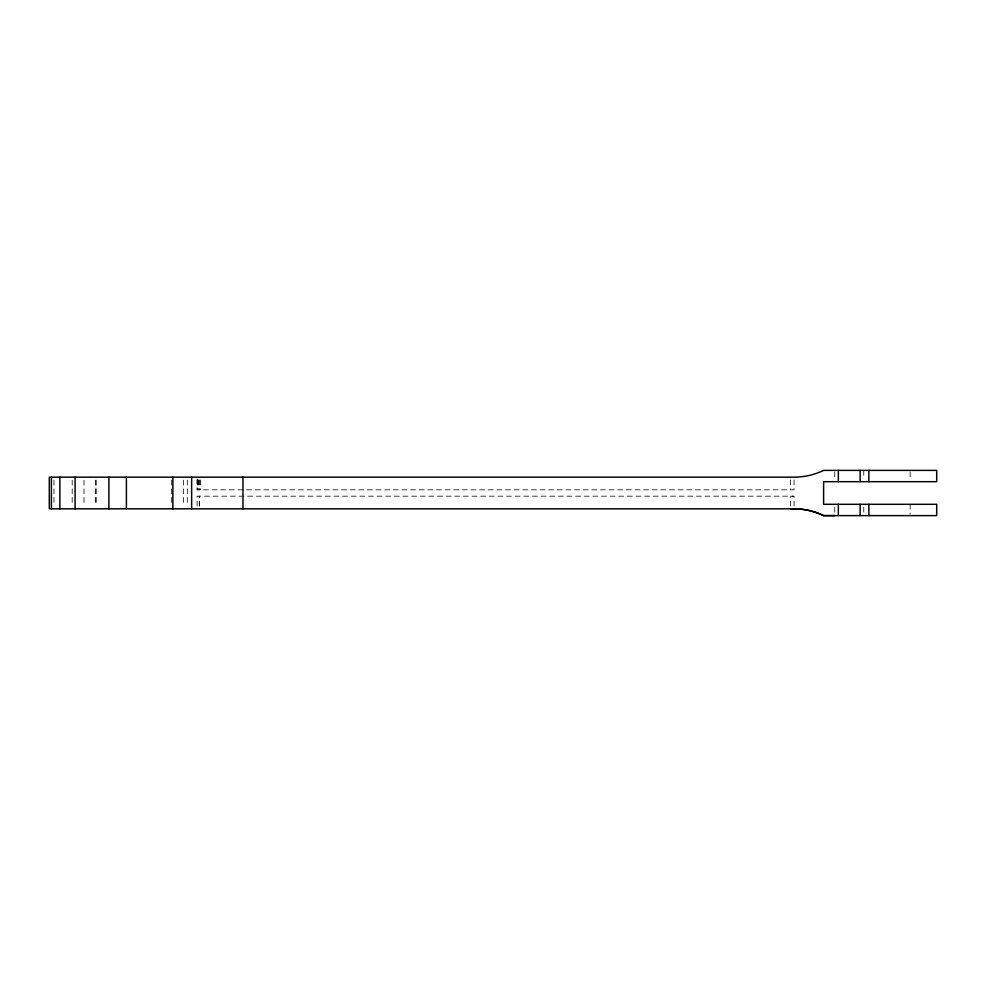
<?xml version="1.0" encoding="UTF-8"?>
<svg xmlns="http://www.w3.org/2000/svg" width="986" height="986" viewBox="0 0 986 986"><rect width="100%" height="100%" fill="white"/><g stroke="black" fill="none" stroke-linecap="round" stroke-linejoin="round"><path stroke-width="0.74" stroke-dasharray="4.93 3.7" d="M197.101 506.015L197.101 496.168L793.286 496.168M199.234 506.015L199.234 496.168M199.529 506.015L199.529 496.168M790.415 506.015L790.452 496.168M794.038 506.015L794.063 496.168L791.955 496.168M910.127 471.789L910.127 478.863M910.127 504.302L910.127 514.199M863.761 470.384L863.761 478.863M863.761 507.137L863.761 514.199M834.76 471.789L834.76 478.863M834.76 507.137L834.76 514.199M794.038 479.985L794.038 489.832L197.089 489.832L197.101 477.162M790.415 479.985L790.415 489.832M200.713 479.985L200.713 489.832M199.776 479.985L199.776 489.832M198.901 479.985L198.901 489.832M198.149 479.985L198.149 489.832M197.582 479.985L197.582 489.832M197.212 479.985L197.212 489.832M187.291 480.182L187.291 505.818M183.532 480.182L183.532 505.818M171.317 480.182L171.317 505.818M96.221 480.182L96.221 505.818M95.469 480.182L95.469 505.818M84.007 480.182L84.007 505.818M72.188 480.182L72.188 505.818M53.971 480.182L53.971 505.818"/><path stroke-width="1.48" d="M793.755 508.838L794.063 508.825A67.849 67.849 0 0 1 823.606 515.616L936.7 515.616L936.7 504.302L823.606 504.302L823.606 481.686L936.7 481.686L936.7 470.384L823.606 470.384A67.849 67.849 0 0 1 794.038 477.162L49.3 477.162L49.3 508.825L794.026 508.825A67.849 67.849 0 0 1 823.606 515.616L834.76 515.616M790.415 508.838L792.621 508.838M868.851 470.384L868.851 481.686M868.851 504.302L868.851 515.616M860.149 470.384L860.149 481.686M860.149 504.302L860.149 515.616M838.346 470.384L838.346 481.686M838.346 504.302L838.346 515.616M242.975 477.162L242.975 508.825M191.641 477.162L191.641 508.825M172.846 477.162L172.846 508.825M126.405 477.162L126.405 508.825M108.891 477.162L108.891 508.825M75.084 477.162L75.084 508.825M59.875 477.162L59.875 508.825M51.408 477.162L51.408 508.825"/></g></svg>
